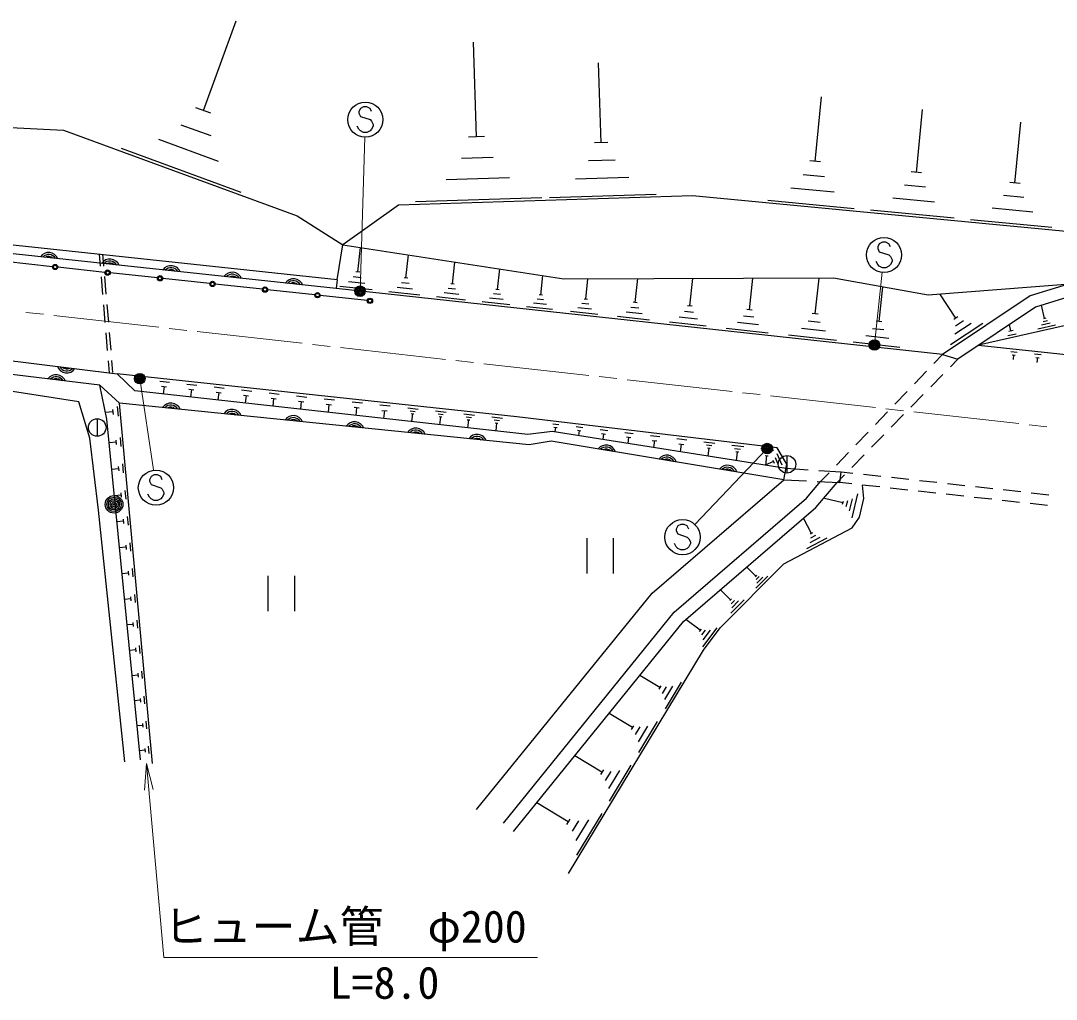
# Model space of a CAD drawing. Units: millimetres, scale not verified. Extents: x 40000 to 680000, y 20000 to 380000.
# Drawn here: x 375869 to 434746, y 255223 to 310870 of the extents above; entities that cross this region are included whole.
import ezdxf
from ezdxf.enums import TextEntityAlignment as Align

# ---------------------------------------------------------------- set-up
doc = ezdxf.new("R2010")
doc.units = ezdxf.units.MM
doc.header["$LTSCALE"] = 1000
doc.header["$PDMODE"] = 32
doc.header["$PDSIZE"] = 500
doc.linetypes.add('CHAIN', pattern=[18.5, 12, -1.5, 3.5, -1.5])
for name, color, linetype, lineweight in [('M-BGD', 7, 'Continuous', 25), ('M-BMK', 2, 'CHAIN', 13), ('M-STR-HTXT', 7, 'Continuous', 13), ('M-STR-STRC', 7, 'Continuous', 25)]:
    doc.layers.add(name, color=color, linetype=linetype, lineweight=lineweight)
doc.styles.add('ＭＳ ゴシック', font='')
doc.styles.get('ＭＳ ゴシック').set_extended_font_data('MS Gothic')

# ---------------------------------------------------------------- blocks, each defined once
blk = doc.blocks.new('open_arrow')
at = {"color": 0, "linetype": 'Continuous', "lineweight": -2}
blk.add_lwpolyline([(7.5, 1.25), (0, 0), (7.5, -1.25)], dxfattribs=at)

msp = doc.modelspace()

# ---------------------------------------------------------------- linework, layer by layer
at = {"layer": 'M-BGD'}
for p, q in [((386253, 305761), (388128, 310870)), ((401786, 304266), (401616, 309652)), ((408869, 303931), (408726, 308481)), ((421040, 302867), (421392, 306546)), ((386679, 305605), (385827, 305918)), ((426790, 302245), (427131, 305816)), ((432399, 301638), (432731, 305104)), ((386688, 304314), (384985, 304939)), ((387122, 302866), (383717, 304116)), ((402234, 304281), (401337, 304252)), ((409248, 303943), (408489, 303919)), ((388408, 301106), (381597, 303606)), ((402721, 303098), (400926, 303041)), ((409659, 302944), (408142, 302896)), ((421347, 302838), (420734, 302897)), ((421575, 301991), (420349, 302109)), ((427087, 302217), (426492, 302274)), ((403656, 301929), (400066, 301817)), ((410449, 301957), (407416, 301862)), ((427309, 301395), (426119, 301509)), ((432688, 301611), (432111, 301666)), ((411997, 300994), (405931, 300803)), ((422110, 301115), (419658, 301350)), ((432903, 300813), (431748, 300923)), ((393863, 296131), (350481, 300793)), ((405489, 300789), (398308, 300563)), ((423258, 300181), (418354, 300649)), ((427828, 300544), (425448, 300772)), ((393809, 295634), (350718, 300265)), ((428943, 299637), (424182, 300092)), ((433407, 299988), (431097, 300208)), ((434489, 299107), (429868, 299549)), ((393863, 296131), (394191, 298125)), ((395034, 296586), (395185, 297972)), ((380403, 296903), (380346, 297584)), ((380602, 296920), (380545, 297601)), ((397773, 296239), (397916, 297551)), ((400418, 295903), (400554, 297145)), ((402973, 295579), (403101, 296753)), ((380538, 295309), (380454, 296305)), ((380737, 295325), (380653, 296322)), ((395231, 296253), (394769, 296303)), ((395149, 296574), (394918, 296599)), ((397882, 296227), (397664, 296251)), ((405440, 295266), (405561, 296374)), ((407995, 295027), (408122, 296195)), ((410811, 294848), (410959, 296204)), ((413905, 294651), (414075, 296215)), ((417304, 294435), (417499, 296226)), ((421038, 294197), (421261, 296239)), ((393863, 296131), (393809, 295634)), ((428275, 291881), (393809, 295634)), ((395857, 295562), (394009, 295763)), ((395429, 295920), (394505, 296021)), ((398147, 295608), (397272, 295703)), ((397960, 295923), (397522, 295971)), ((400595, 295605), (400181, 295650)), ((400522, 295892), (400315, 295914)), ((403071, 295568), (402875, 295590)), ((424668, 293760), (424884, 295740)), ((398553, 295268), (396802, 295459)), ((401156, 294985), (399500, 295165)), ((400772, 295306), (399944, 295396)), ((403308, 295015), (402525, 295100)), ((403140, 295297), (402749, 295339)), ((405598, 295000), (405229, 295040)), ((405533, 295256), (405348, 295276)), ((408092, 295017), (407898, 295038)), ((429036, 293957), (428123, 295331)), ((380673, 293714), (380588, 294711)), ((380872, 293731), (380788, 294728)), ((403671, 294711), (402105, 294881)), ((406099, 294447), (404621, 294608)), ((405756, 294733), (405017, 294814)), ((408328, 294466), (407549, 294551)), ((408161, 294747), (407772, 294789)), ((411004, 294522), (410552, 294571)), ((410924, 294836), (410698, 294860)), ((414035, 294637), (413774, 294665)), ((417453, 294418), (417155, 294451)), ((434083, 293939), (433914, 294686)), ((408688, 294165), (407132, 294334)), ((411617, 293846), (409808, 294043)), ((411197, 294196), (410293, 294295)), ((414350, 293900), (413308, 294013)), ((414127, 294275), (413606, 294332)), ((417559, 294004), (416962, 294069)), ((421208, 294178), (420868, 294215)), ((429151, 294033), (428922, 293881)), ((429468, 293804), (429010, 293499)), ((434245, 293801), (433996, 293745)), ((434145, 293953), (434021, 293925)), ((414834, 293495), (412749, 293722)), ((418368, 293110), (415980, 293371)), ((417814, 293574), (416620, 293704)), ((421620, 293215), (420259, 293364)), ((421329, 293706), (420649, 293780)), ((424950, 293284), (424290, 293356)), ((424833, 293742), (424503, 293778)), ((430561, 293650), (428729, 292432)), ((429900, 293651), (428984, 293042)), ((432290, 293259), (432052, 293206)), ((432171, 293233), (432090, 293589)), ((434694, 293553), (433698, 293328)), ((434407, 293663), (433909, 293550)), ((380807, 292120), (380723, 293116)), ((381007, 292137), (380922, 293133)), ((422251, 292688), (419529, 292984)), ((425232, 292808), (423912, 292952)), ((432462, 293048), (431987, 292941)), ((425844, 292296), (423204, 292584)), ((432162, 292066), (432519, 292028)), ((380915, 290841), (380858, 291522)), ((381115, 290858), (381057, 291539)), ((428275, 291881), (427787, 291373)), ((428275, 291881), (429144, 291620)), ((429144, 291620), (428724, 291190)), ((432232, 291878), (432411, 291859)), ((432322, 291869), (432293, 291601)), ((433504, 291923), (433879, 291884)), ((433578, 291726), (433765, 291706)), ((433672, 291716), (433642, 291434)), ((427372, 290940), (426679, 290218)), ((383772, 290375), (384328, 290315)), ((428304, 290761), (427605, 290047)), ((383881, 290082), (384159, 290052)), ((384020, 290067), (383975, 289650)), ((385320, 290208), (385881, 290148)), ((385430, 289913), (385710, 289882)), ((385570, 289898), (385525, 289477)), ((386873, 290041), (387438, 289980)), ((386983, 289743), (387266, 289712)), ((387125, 289727), (387079, 289303)), ((388430, 289873), (389000, 289811)), ((389992, 289704), (390566, 289642)), ((426264, 289785), (425572, 289064)), ((383358, 268635), (381492, 289123)), ((388542, 289572), (388827, 289541)), ((388684, 289557), (388638, 289129)), ((390104, 289401), (390392, 289370)), ((390248, 289386), (390201, 288955)), ((391558, 289535), (392137, 289472)), ((391672, 289230), (391961, 289198)), ((391817, 289214), (391770, 288780)), ((393129, 289365), (393713, 289302)), ((394705, 289195), (395294, 289132)), ((427185, 289618), (426486, 288903)), ((381109, 288623), (380696, 288586)), ((381097, 288761), (381122, 288485)), ((381360, 288924), (381410, 288373)), ((393244, 289058), (393536, 289026)), ((393390, 289042), (393342, 288604)), ((394821, 288885), (395115, 288853)), ((394968, 288869), (394920, 288428)), ((396286, 289025), (396879, 288961)), ((396402, 288712), (396699, 288680)), ((396550, 288696), (396502, 288251)), ((397871, 288854), (398469, 288789)), ((398004, 288688), (398303, 288656)), ((398063, 288530), (398212, 288514)), ((398138, 288522), (398089, 288074)), ((399461, 288682), (400063, 288617)), ((399595, 288515), (399897, 288483)), ((401055, 288510), (401663, 288444)), ((425156, 288631), (424464, 287909)), ((380219, 288238), (380219, 287238)), ((399654, 288356), (399805, 288340)), ((399730, 288348), (399681, 287896)), ((401191, 288342), (401495, 288309)), ((401250, 288182), (401402, 288165)), ((401326, 288173), (401277, 287718)), ((402655, 288337), (403267, 288271)), ((402791, 288168), (403097, 288135)), ((402851, 288006), (403004, 287990)), ((402928, 287998), (402878, 287539)), ((406120, 287942), (406471, 287901)), ((426067, 288474), (425367, 287759)), ((406187, 287756), (406363, 287736)), ((406275, 287746), (406244, 287483)), ((407443, 287786), (407836, 287739)), ((407518, 287577), (407715, 287554)), ((407616, 287566), (407581, 287270)), ((408808, 287625), (409245, 287573)), ((408891, 287393), (409110, 287367)), ((409000, 287380), (408962, 287052)), ((410216, 287458), (410699, 287401)), ((424048, 287476), (423356, 286755)), ((424948, 287330), (424248, 286615)), ((381288, 286895), (380906, 286861)), ((381276, 287023), (381300, 286768)), ((381519, 287173), (381566, 286664)), ((410308, 287202), (410549, 287174)), ((410429, 287188), (410386, 286826)), ((411668, 287286), (412198, 287224)), ((411770, 287006), (412035, 286974)), ((411902, 286990), (411855, 286593)), ((413167, 287109), (413746, 287041)), ((413278, 286803), (413567, 286769)), ((413422, 286786), (413371, 286352)), ((414714, 286926), (415342, 286852)), ((414852, 286751), (415166, 286714)), ((416309, 286738), (416989, 286657)), ((414912, 286584), (415069, 286566)), ((414991, 286575), (414935, 286104)), ((416459, 286548), (416799, 286508)), ((416524, 286368), (416694, 286348)), ((416609, 286358), (416549, 285848)), ((417956, 286543), (418689, 286457)), ((418117, 286338), (418484, 286295)), ((418858, 286256), (419134, 285609)), ((422941, 286322), (422248, 285600)), ((423829, 286186), (423130, 285471)), ((381657, 285664), (381702, 285163)), ((418187, 286144), (418371, 286123)), ((418673, 285795), (418188, 285588)), ((418279, 286133), (418214, 285584)), ((418638, 285876), (418707, 285714)), ((418766, 286025), (418903, 285702)), ((419435, 286144), (419435, 285144)), ((381429, 285391), (381054, 285357)), ((381418, 285516), (381441, 285266)), ((420648, 285319), (419387, 285398)), ((422507, 285202), (421246, 285281)), ((421833, 285167), (421345, 284659)), ((422710, 285042), (422290, 284613)), ((422441, 284606), (422507, 285202)), ((423187, 285127), (422507, 285202)), ((424777, 284952), (423783, 285061)), ((419264, 284760), (420553, 284697)), ((421152, 284668), (422441, 284606)), ((423121, 284531), (422441, 284606)), ((424711, 284355), (423717, 284465)), ((426367, 284776), (425373, 284886)), ((427958, 284601), (426964, 284711)), ((429548, 284425), (428554, 284535)), ((381570, 283895), (381201, 283861)), ((381559, 284018), (381581, 283772)), ((381793, 284163), (381838, 283671)), ((423453, 283969), (423117, 282602)), ((426302, 284180), (425308, 284290)), ((427892, 284005), (426898, 284114)), ((429482, 283829), (428488, 283939)), ((431138, 284250), (430144, 284360)), ((432729, 284075), (431735, 284184)), ((434319, 283899), (433325, 284009)), ((422602, 283453), (421576, 283705)), ((422623, 283539), (422581, 283368)), ((422871, 283568), (422788, 283226)), ((423141, 283683), (422973, 283000)), ((431073, 283654), (430079, 283763)), ((432663, 283478), (431669, 283588)), ((434253, 283303), (433259, 283412)), ((381929, 282671), (381973, 282187)), ((381709, 282407), (381347, 282374)), ((381698, 282528), (381720, 282286)), ((420821, 281718), (420369, 282576)), ((408062, 281444), (408062, 279444)), ((409562, 281444), (409562, 279444)), ((421695, 281447), (420551, 280845)), ((421308, 281487), (420736, 281186)), ((420893, 281756), (420750, 281680)), ((421065, 281603), (420779, 281452)), ((381848, 280928), (381492, 280895)), ((381838, 281047), (381859, 280809)), ((382065, 281187), (382108, 280712)), ((382199, 279712), (382241, 279244)), ((417662, 279291), (417148, 279803)), ((381987, 279457), (381636, 279425)), ((381976, 279574), (381997, 279340)), ((389927, 279297), (389927, 277297)), ((391427, 279297), (391427, 277297)), ((417705, 279334), (417619, 279248)), ((418346, 279293), (417664, 278608)), ((417862, 279263), (417691, 279092)), ((418061, 279235), (417720, 278893)), ((416232, 277940), (415653, 278516)), ((382124, 277994), (381779, 277962)), ((382113, 278109), (382134, 277879)), ((382333, 278244), (382374, 277785)), ((416280, 277988), (416184, 277892)), ((417001, 277942), (416234, 277171)), ((416456, 277908), (416264, 277716)), ((416681, 277877), (416297, 277491)), ((382465, 276785), (382507, 276334)), ((414496, 276211), (413680, 276817)), ((382260, 276539), (381922, 276508)), ((382250, 276652), (382271, 276426)), ((414547, 276279), (414446, 276143)), ((414778, 276213), (414577, 275941)), ((415444, 276352), (414637, 275263)), ((415061, 276215), (414657, 275670)), ((382396, 275093), (382064, 275062)), ((382386, 275203), (382406, 274982)), ((382598, 275334), (382638, 274891)), ((382729, 273891), (382769, 273456)), ((382531, 273654), (382205, 273624)), ((382521, 273763), (382541, 273545)), ((412201, 272955), (411071, 273637)), ((413410, 273253), (412500, 271746)), ((412258, 273049), (412145, 272860)), ((412566, 272991), (412339, 272614)), ((412931, 273028), (412476, 272274)), ((382666, 272224), (382345, 272195)), ((382656, 272330), (382675, 272117)), ((382860, 272457), (382899, 272030)), ((410644, 270670), (409319, 271470)), ((382790, 270906), (382809, 270697)), ((382990, 271030), (383028, 270611)), ((412062, 271020), (410995, 269253)), ((382799, 270801), (382485, 270773)), ((410711, 270780), (410578, 270559)), ((411072, 270713), (410806, 270271)), ((411500, 270756), (410967, 269872)), ((382932, 269387), (382624, 269359)), ((382923, 269490), (382941, 269284)), ((383119, 269611), (383156, 269200)), ((408916, 268134), (407374, 269065)), ((410565, 268541), (409323, 266485)), ((408994, 268262), (408838, 268005)), ((409414, 268184), (409104, 267670)), ((409912, 268234), (409291, 267206)), ((406997, 265318), (405215, 266395)), ((408903, 265789), (407468, 263412)), ((407087, 265467), (406908, 265170)), ((407573, 265376), (407214, 264782)), ((408148, 265434), (407431, 264246))]:
    msp.add_line(p, q, dxfattribs=at)
for points in [[(349589, 301914), (357337, 306217), (367363, 305187), (378310, 304653), (391593, 299777), (394191, 298125)], [(484262, 296912), (472105, 296582), (467119, 297131), (450784, 297399), (414067, 300909), (397345, 300383), (394191, 298125), (406757, 296190), (422084, 296241), (427463, 295279), (435508, 295912)], [(485214, 295218), (476663, 295066), (464545, 295908), (447603, 295716), (437662, 296578), (433266, 295218), (428275, 291881)], [(485432, 294522), (476645, 294365), (473214, 294584), (464525, 295208), (447577, 295016), (437738, 295869), (433571, 294579), (429144, 291620)], [(485432, 294522), (477039, 292373), (464321, 292785), (449028, 292877), (438137, 294179), (430328, 292412), (451854, 290125), (465730, 289036), (483177, 288194), (490033, 288069)], [(361718, 293110), (365136, 292793), (381349, 290788)], [(419264, 284760), (406023, 286967), (404779, 286749), (381492, 289123), (380375, 290141), (361557, 292418)], [(381794, 268722), (380285, 283034), (379803, 287130), (379178, 289204), (361510, 291951)], [(401782, 266009), (411775, 278311), (419264, 284760), (419435, 285644), (418881, 286585), (404077, 288335), (381349, 290788)], [(419387, 285398), (406079, 287509), (404699, 287336), (382366, 289830), (381349, 290788)], [(382674, 268849), (380774, 288207), (380375, 290141)], [(403311, 265233), (413015, 277234), (420548, 283719), (421345, 284659)], [(403895, 264762), (413556, 276710), (421082, 283189), (422290, 284613)], [(407015, 262372), (414691, 275085), (415631, 276352), (419252, 279991), (423133, 282036), (423551, 282635), (423807, 283702), (423728, 284464)]]:
    msp.add_lwpolyline(points, dxfattribs=at)
for centre, radius in [((424409, 292430), 300), ((424409, 292430), 240), ((424409, 292430), 180), ((424409, 292430), 120), ((424409, 292430), 60), ((424409, 292430), 20), ((380219, 287738), 500), ((419435, 285644), 500), ((381176, 283366), 500), ((381176, 283366), 409), ((381176, 283366), 318), ((381176, 283366), 227), ((381176, 283366), 136), ((381176, 283366), 45.5)]:
    msp.add_circle(centre, radius, dxfattribs=at)
for centre, radius, start, end in [((377455, 297123), 567, 21.93847, 145.79349), ((377455, 297123), 453, 29.89786, 137.8341), ((377455, 297123), 340, 45.52323, 122.20873), ((380935, 296749), 567, 21.93847, 145.79349), ((380935, 296749), 453, 29.89786, 137.8341), ((380935, 296749), 340, 45.52323, 122.20873), ((384415, 296375), 567, 21.93847, 145.79349), ((384415, 296375), 453, 29.89786, 137.8341), ((384415, 296375), 340, 45.52323, 122.20873), ((387895, 296001), 567, 21.93847, 145.79349), ((387895, 296001), 453, 29.89786, 137.8341), ((387895, 296001), 340, 45.52323, 122.20873), ((391375, 295627), 567, 21.93847, 145.79349), ((391375, 295627), 453, 29.89786, 137.8341), ((391375, 295627), 340, 45.52323, 122.20873), ((378486, 291410), 567, 201.02271, 324.87773), ((378486, 291410), 453, 208.9821, 316.91834), ((378486, 291410), 340, 224.60747, 301.29297), ((377883, 290173), 567, 21.17328, 145.0283), ((377883, 290173), 453, 29.13267, 137.06891), ((377883, 290173), 340, 44.75804, 121.44354), ((384404, 288558), 567, 22.25066, 146.10569), ((384404, 288558), 453, 30.21006, 138.1463), ((384404, 288558), 340, 45.83543, 122.52093), ((387886, 288203), 567, 22.25066, 146.10569), ((387886, 288203), 453, 30.21006, 138.1463), ((387886, 288203), 340, 45.83543, 122.52093), ((391368, 287848), 567, 22.25066, 146.10569), ((391368, 287848), 453, 30.21006, 138.1463), ((391368, 287848), 340, 45.83543, 122.52093), ((394850, 287493), 567, 22.25066, 146.10569), ((394850, 287493), 453, 30.21006, 138.1463), ((394850, 287493), 340, 45.83543, 122.52093), ((398332, 287138), 567, 22.25066, 146.10569), ((398332, 287138), 453, 30.21006, 138.1463), ((398332, 287138), 340, 45.83543, 122.52093), ((401814, 286783), 567, 22.25066, 146.10569), ((401814, 286783), 453, 30.21006, 138.1463), ((401814, 286783), 340, 45.83543, 122.52093), ((409147, 286176), 567, 18.60759, 142.46261), ((409147, 286176), 453, 26.56698, 134.50322), ((409147, 286176), 340, 42.19235, 118.87785), ((412600, 285600), 567, 18.60759, 142.46261), ((412600, 285600), 453, 26.56698, 134.50322), ((412600, 285600), 340, 42.19235, 118.87785), ((416052, 285025), 567, 18.60759, 142.46261), ((416052, 285025), 453, 26.56698, 134.50322), ((416052, 285025), 340, 42.19235, 118.87785)]:
    msp.add_arc(centre, radius, start, end, dxfattribs=at)
msp.add_point((424409, 292430), dxfattribs=at)
at = {"layer": 'M-BMK'}
for p, q in [((377161, 294174), (376167, 294286)), ((383720, 293439), (377757, 294108)), ((385310, 293261), (384316, 293372)), ((391868, 292525), (385906, 293194)), ((393459, 292347), (392465, 292458)), ((400017, 291611), (394055, 292280)), ((401607, 291433), (400614, 291545)), ((408166, 290698), (402204, 291366)), ((409756, 290519), (408763, 290631)), ((416315, 289784), (410353, 290453)), ((417905, 289606), (416912, 289717)), ((424464, 288870), (418502, 289539)), ((426054, 288692), (425060, 288803)), ((432613, 287956), (426650, 288625)), ((434203, 287778), (433209, 287890))]:
    msp.add_line(p, q, dxfattribs=at)
at = {"layer": 'M-STR-HTXT'}
for p, q in [((395162, 295487), (395427, 304243)), ((424409, 292430), (424853, 296569)), ((382639, 290515), (383413, 285328)), ((418307, 286541), (414192, 282226))]:
    msp.add_line(p, q, dxfattribs=at)
msp.add_lwpolyline([(383020, 268631), (383999, 257598), (405249, 257598)], dxfattribs=at)
at = {"layer": 'M-STR-STRC'}
for p, q in [((395185, 305880), (395094, 305698)), ((395094, 305698), (395094, 305607)), ((395094, 305607), (395185, 305425)), ((395367, 305970), (395185, 305880)), ((395549, 305970), (395367, 305970)), ((395731, 305880), (395549, 305970)), ((395822, 305698), (395731, 305880)), ((395185, 305425), (395731, 305243)), ((395731, 305243), (395822, 305152)), ((395822, 305152), (395912, 304970)), ((395094, 304698), (395003, 304880)), ((395185, 304607), (395094, 304698)), ((395367, 304516), (395185, 304607)), ((395549, 304516), (395367, 304516)), ((395731, 304607), (395549, 304516)), ((395822, 304698), (395731, 304607)), ((395912, 304880), (395822, 304698)), ((395912, 304970), (395912, 304880)), ((424683, 298185), (424592, 298003)), ((424592, 298003), (424592, 297912)), ((424864, 298276), (424683, 298185)), ((425046, 298276), (424864, 298276)), ((425228, 298185), (425046, 298276)), ((425319, 298003), (425228, 298185)), ((424592, 297912), (424683, 297730)), ((424683, 297730), (425228, 297548)), ((425228, 297548), (425319, 297457)), ((425319, 297457), (425410, 297276)), ((377677, 296882), (374993, 297171)), ((380660, 296561), (377976, 296850)), ((424592, 297003), (424501, 297185)), ((424683, 296912), (424592, 297003)), ((424864, 296821), (424683, 296912)), ((425046, 296821), (424864, 296821)), ((425228, 296912), (425046, 296821)), ((425319, 297003), (425228, 296912)), ((425410, 297185), (425319, 297003)), ((425410, 297276), (425410, 297185)), ((383643, 296240), (380958, 296529)), ((386626, 295918), (383941, 296207)), ((389608, 295597), (386924, 295886)), ((392591, 295276), (389907, 295565)), ((395574, 294955), (392889, 295244)), ((383464, 285042), (383283, 284951)), ((383646, 285042), (383464, 285042)), ((383828, 284951), (383646, 285042)), ((383283, 284951), (383192, 284769)), ((383192, 284769), (383192, 284678)), ((383192, 284678), (383283, 284496)), ((383283, 284496), (383828, 284314)), ((383919, 284769), (383828, 284951)), ((383192, 283769), (383101, 283951)), ((383828, 284314), (383919, 284224)), ((383919, 284224), (384010, 284042)), ((384010, 283951), (383919, 283769)), ((384010, 284042), (384010, 283951)), ((383283, 283678), (383192, 283769)), ((383464, 283587), (383283, 283678)), ((383646, 283587), (383464, 283587)), ((383828, 283678), (383646, 283587)), ((383919, 283769), (383828, 283678)), ((413223, 282138), (413132, 281956)), ((413405, 282229), (413223, 282138)), ((413587, 282229), (413405, 282229)), ((413769, 282138), (413587, 282229)), ((413859, 281956), (413769, 282138)), ((413132, 281956), (413132, 281865)), ((413132, 281865), (413223, 281684)), ((413223, 281684), (413769, 281502)), ((413769, 281502), (413859, 281411)), ((413132, 280956), (413041, 281138)), ((413223, 280865), (413132, 280956)), ((413405, 280775), (413223, 280865)), ((413769, 280865), (413587, 280775)), ((413859, 280956), (413769, 280865)), ((413859, 281411), (413950, 281229)), ((413950, 281138), (413859, 280956)), ((413950, 281229), (413950, 281138)), ((413587, 280775), (413405, 280775))]:
    msp.add_line(p, q, dxfattribs=at)
for centre, radius in [((395458, 305243), 1000), ((424955, 297548), 1000), ((377826, 296866), 150), ((377826, 296866), 120), ((377826, 296866), 100), ((377826, 296866), 100), ((377826, 296866), 100), ((377826, 296866), 100), ((380809, 296545), 150), ((380809, 296545), 120), ((380809, 296545), 100), ((380809, 296545), 100), ((380809, 296545), 100), ((380809, 296545), 100), ((383792, 296224), 150), ((383792, 296224), 120), ((383792, 296224), 100), ((383792, 296224), 100), ((383792, 296224), 100), ((383792, 296224), 100), ((386775, 295902), 150), ((386775, 295902), 120), ((386775, 295902), 100), ((386775, 295902), 100), ((386775, 295902), 100), ((386775, 295902), 100), ((389757, 295581), 150), ((389757, 295581), 120), ((389757, 295581), 100), ((389757, 295581), 100), ((389757, 295581), 100), ((389757, 295581), 100), ((395162, 295487), 300), ((395162, 295487), 240), ((395162, 295487), 180), ((395162, 295487), 120), ((392740, 295260), 150), ((392740, 295260), 120), ((392740, 295260), 100), ((392740, 295260), 100), ((392740, 295260), 100), ((392740, 295260), 100), ((395162, 295487), 60), ((395162, 295487), 20), ((395723, 294939), 150), ((395723, 294939), 120), ((395723, 294939), 100), ((395723, 294939), 100), ((395723, 294939), 100), ((395723, 294939), 100), ((382639, 290515), 300), ((382639, 290515), 240), ((382639, 290515), 180), ((382639, 290515), 120), ((382639, 290515), 60), ((382639, 290515), 20), ((418307, 286541), 300), ((418307, 286541), 240), ((418307, 286541), 180), ((418307, 286541), 120), ((418307, 286541), 60), ((418307, 286541), 20), ((383555, 284314), 1000), ((413496, 281502), 1000)]:
    msp.add_circle(centre, radius, dxfattribs=at)
for p in [(395162, 295487), (382639, 290515), (418307, 286541)]:
    msp.add_point(p, dxfattribs=at)

# ---------------------------------------------------------------- block references
at = {"layer": 'M-STR-HTXT', "xscale": 200, "yscale": 200, "rotation": 275.1}
msp.add_blockref('open_arrow', (383020, 268631), dxfattribs=at)

# ---------------------------------------------------------------- texts
at = {"layer": 'M-STR-HTXT', "style": 'ＭＳ ゴシック'}
for s, p in [('ヒューム管\u3000φ200', (383999, 257898)), ('L=8.0', (393437, 254703))]:
    msp.add_text(s, height=1833, dxfattribs=at).set_placement(p, align=Align.BOTTOM_LEFT)

doc.saveas('drawing.dxf')
